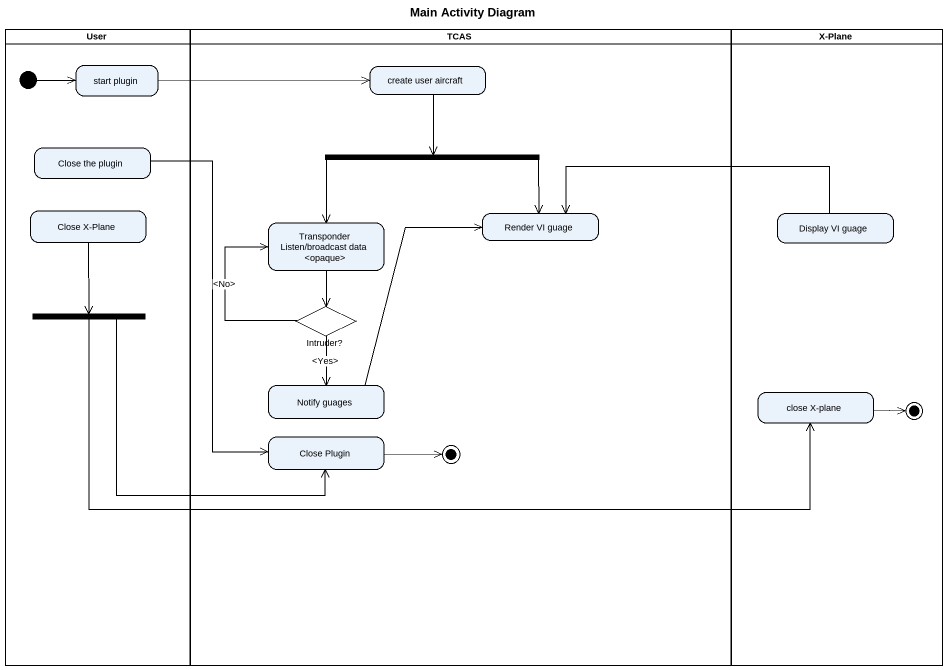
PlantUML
@startuml
title Main Activity Diagram
hide empty description
state User <<partition>> {
  state "start plugin" as start_plugin
  state "Close the plugin" as Close_the_plugin
  state "Close X-Plane" as Close_X_Plane
  state fork2 <<fork>>
  [*] -right-> start_plugin
}
state TCAS <<partition>> {
  state "create user aircraft" as create_user_aircraft
  state fork1 <<fork>>
  state "Transponder Listen/broadcast data <opaque>" as Transponder_Listen
  state "Render VI guage" as Render_VI_guage
  state "Intruder?" as Intruder <<choice>>
  state "Notify guages" as Notify_guages
  state "Close Plugin" as Close_Plugin
  Close_Plugin -right-> [*]
}
state "X-Plane" as X_Plane <<partition>> {
  state "Display VI guage" as Display_VI_guage
  state "close X-plane" as close_X_plane
  close_X_plane -right-> [*]
}
start_plugin -right-> create_user_aircraft
create_user_aircraft --> fork1
Close_the_plugin --> Close_Plugin
fork1 --> Transponder_Listen
fork1 --> Render_VI_guage
Close_X_Plane --> fork2
Transponder_Listen --> Intruder
Display_VI_guage -left-> Render_VI_guage
fork2 -right-> close_X_plane
fork2 -right-> Close_Plugin
Intruder -up-> Transponder_Listen : <No>
Intruder --> Notify_guages : <Yes>
Notify_guages -up-> Render_VI_guage
@enduml
